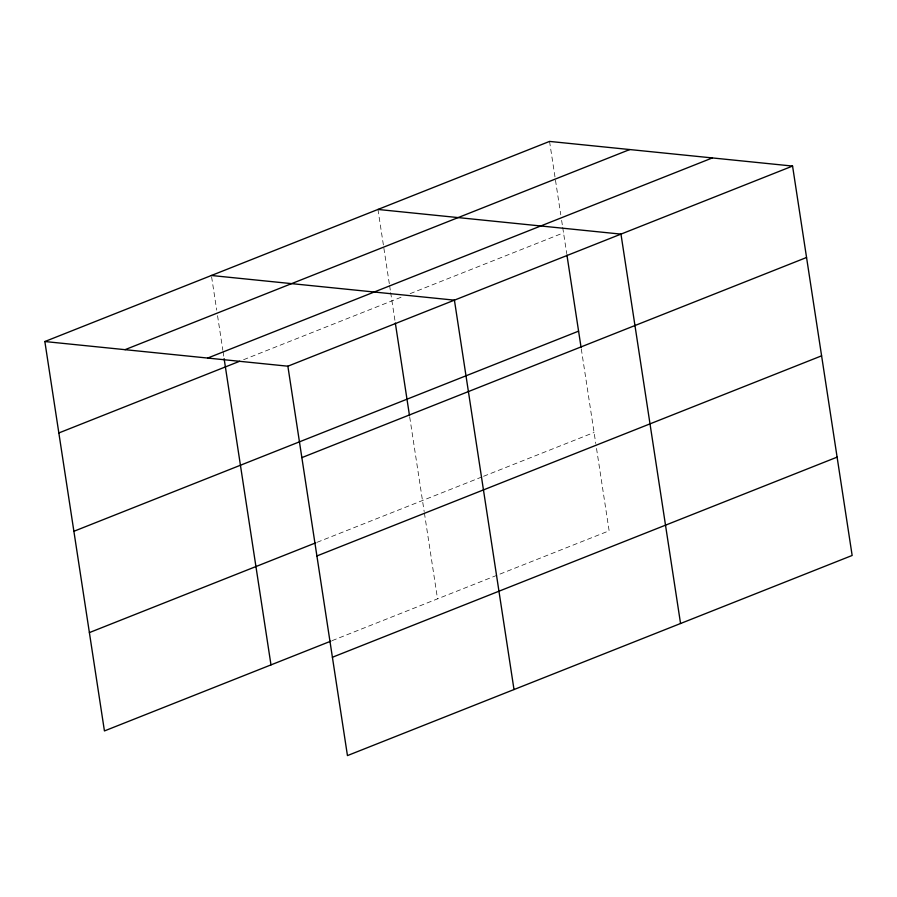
<?xml version="1.0" encoding="UTF-8"?>
<svg xmlns="http://www.w3.org/2000/svg" width="897" height="897" viewBox="0 0 897 897"><rect width="100%" height="100%" fill="white"/><g stroke="black" fill="none" stroke-linecap="round" stroke-linejoin="round"><path stroke-width="0.67" stroke-dasharray="4.49 3.36" d="M243.603 359.697L401.037 297.266M410.142 293.655L563.54 232.828M317.09 542.304L482.283 476.8M483.584 476.285L594.083 432.477M332.137 640.637L609.13 530.8L595.989 444.934M549.547 141.412L560.782 214.82M561.623 220.37L562.475 225.909M562.688 227.289L566.713 253.604M581.301 348.967L595.776 443.555M377.951 209.45L389.399 284.248M389.612 285.638L390.453 291.177M390.666 292.568L395.117 321.653M409.705 417.004L424.18 511.593M424.393 512.983L437.534 598.848M211.614 276.881L216.704 310.127M217.545 315.666L222.848 350.29M223.061 351.68L223.902 357.219"/><path stroke-width="1.35" d="M44.85 341.533L549.547 141.412L792.567 166.068L852.15 555.467L347.453 755.588L287.87 366.2L44.85 341.533L104.433 730.932L330.836 641.153M125.042 349.673L629.739 149.552M207.678 358.06L712.364 157.928M58.843 432.959L239.701 361.244M287.87 366.2L792.567 166.068M73.89 531.282L578.576 331.161M301.863 457.616L806.549 257.495M89.386 632.598L315.789 542.82M316.91 555.949L821.596 355.829M332.406 657.254L837.103 457.134M377.951 209.45L620.971 234.117L680.554 623.505M211.4 275.491L454.42 300.159L514.003 689.546M566.926 254.995L581.099 347.588M395.33 323.032L409.503 415.636M224.115 358.609L270.984 664.89"/></g></svg>
